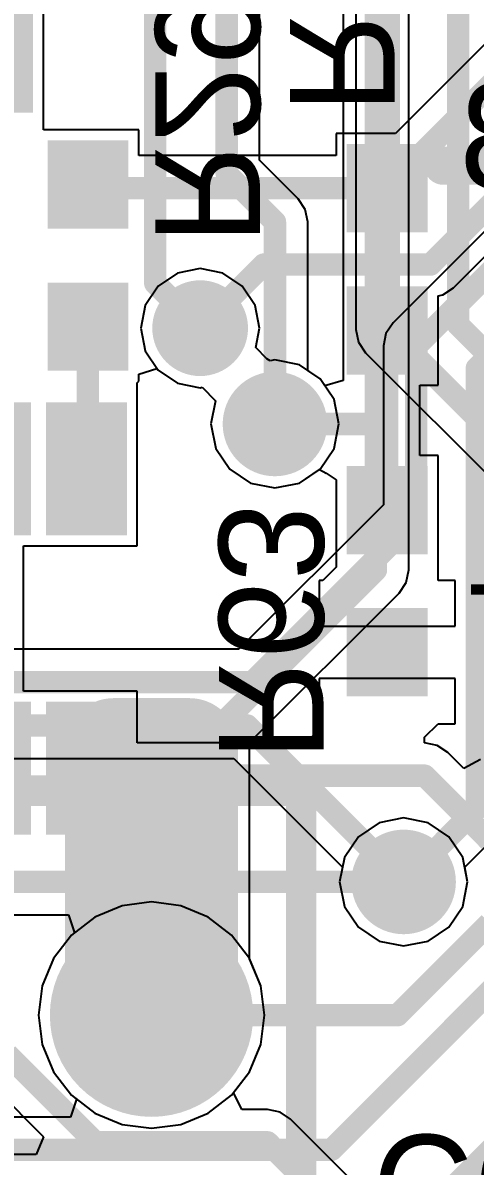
# Model space of a CAD drawing. Header units: millimetres. Extents: x 73 to 190, y 73 to 267.
# Drawn here: x 107.14 to 110.16, y 82.99 to 90.63 of the extents above; entities that cross this region are included whole.
import ezdxf

# ---------------------------------------------------------------- set-up
doc = ezdxf.new("R2010")
doc.units = ezdxf.units.MM
for name, color, linetype in [('BottomLayer', 5, 'Continuous'), ('BottomOverlay', 54, 'Continuous'), ('BottomPaste', 16, 'Continuous'), ('BottomSolder', 6, 'Continuous'), ('DrillDrawing', 1, 'Continuous'), ('MidLayer1', 16, 'Continuous'), ('MidLayer2', 76, 'Continuous'), ('MultiLayer', 9, 'Continuous'), ('TopLayer', 1, 'Continuous'), ('TopOverlay', 2, 'Continuous'), ('TopPaste', 8, 'Continuous'), ('TopSolder', 216, 'Continuous'), ('ViaHoleLayer', 16, 'Continuous')]:
    doc.layers.add(name, color=color, linetype=linetype)

msp = doc.modelspace()

# ---------------------------------------------------------------- linework, layer by layer
at = {"layer": 'BottomLayer'}
for p, q in [((107.2775, 89.96), (107.2775, 91.09)), ((110.845, 91.105), (109.63, 89.89)), ((107.2775, 89.915), (107.2775, 89.96)), ((107.2775, 89.96), (107.2775, 89.96)), ((107.915, 89.915), (107.2775, 89.915)), ((107.915, 89.7442), (107.915, 89.915)), ((109.63, 89.89), (109.235, 89.89)), ((109.235, 89.89), (109.235, 89.7442)), ((109.235, 89.7442), (107.915, 89.7442)), ((110.019, 88.86), (110.3037, 89.1446)), ((109.9479, 88.8125), (110.019, 88.86)), ((109.915, 88.8059), (109.9479, 88.8125)), ((109.915, 88.21), (109.915, 88.8059)), ((107.915, 88.2829), (108.0365, 88.3198)), ((108.0365, 88.3198), (108.0438, 88.3088)), ((108.0438, 88.3088), (108.1728, 88.2226)), ((107.905, 88.225), (107.915, 88.235)), ((107.915, 88.235), (107.915, 88.2829)), ((107.915, 88.235), (107.915, 88.235)), ((107.905, 88.165), (107.905, 88.225)), ((107.905, 87.135), (107.905, 88.165)), ((107.905, 88.165), (107.905, 88.165)), ((108.1728, 88.2226), (108.325, 88.1924)), ((108.325, 88.1924), (108.3384, 88.1951)), ((108.3384, 88.1951), (108.4282, 88.1052)), ((109.7942, 87.95), (109.7942, 88.21)), ((109.7942, 88.21), (109.915, 88.21)), ((108.4282, 88.1052), (108.3974, 87.95)), ((108.3974, 87.95), (108.4299, 87.7863)), ((109.7942, 87.74), (109.7942, 87.95)), ((108.4299, 87.7863), (108.5226, 87.6476)), ((109.915, 87.74), (109.7942, 87.74)), ((109.915, 87.01), (109.915, 87.74)), ((108.5226, 87.6476), (108.6613, 87.5549)), ((108.9886, 87.5549), (109.123, 87.6447)), ((109.123, 87.6447), (109.1666, 87.6214)), ((109.1666, 87.6214), (109.235, 87.5757)), ((108.6613, 87.5549), (108.825, 87.5224)), ((108.825, 87.5224), (108.9886, 87.5549)), ((109.235, 87.5757), (109.235, 87.01)), ((107.1442, 86.325), (107.1442, 87.135)), ((107.1442, 87.135), (107.905, 87.135)), ((109.235, 87.01), (109.235, 87.01)), ((109.235, 87.01), (109.235, 86.9938)), ((109.915, 86.904), (109.915, 87.01)), ((109.915, 87.01), (109.915, 87.01)), ((109.235, 86.9938), (109.1452, 86.904)), ((109.1452, 86.904), (109.121, 86.904)), ((109.121, 86.904), (109.121, 86.6)), ((110.029, 86.904), (109.915, 86.904)), ((110.029, 86.6), (110.029, 86.904)), ((109.121, 86.6), (110.029, 86.6)), ((107.1442, 86.165), (107.1442, 86.325)), ((110.029, 86.25), (109.121, 86.25)), ((109.121, 86.25), (109.121, 85.946)), ((110.029, 85.946), (110.029, 86.25)), ((107.905, 86.165), (107.1442, 86.165)), ((107.905, 85.8192), (107.905, 86.165)), ((109.121, 85.946), (109.121, 85.946)), ((109.121, 85.946), (109.121, 85.909)), ((109.825, 85.8562), (109.9148, 85.946)), ((109.9148, 85.946), (110.029, 85.946)), ((109.121, 85.909), (109.0312, 85.8192)), ((109.0312, 85.8192), (107.905, 85.8192)), ((109.825, 85.8192), (109.825, 85.8562)), ((109.9089, 85.8025), (109.825, 85.8192)), ((109.98, 85.755), (109.9089, 85.8025)), ((110.0875, 85.6475), (109.98, 85.755)), ((110.1995, 85.7074), (110.0875, 85.6475)), ((106.806, 84.6708), (107.4453, 84.6708)), ((107.4453, 84.6708), (107.4861, 84.5505)), ((107.4654, 84.5346), (107.3452, 84.378)), ((107.4861, 84.5505), (107.4654, 84.5346)), ((107.3452, 84.378), (107.2697, 84.1957)), ((107.2697, 84.1957), (107.2439, 84)), ((107.2439, 84), (107.2697, 83.8043)), ((107.2697, 83.8043), (107.3452, 83.622)), ((107.3452, 83.622), (107.4654, 83.4654)), ((107.4991, 83.4395), (107.4583, 83.3192)), ((107.4654, 83.4654), (107.4991, 83.4395)), ((107.4583, 83.3192), (106.5417, 83.3192))]:
    msp.add_line(p, q, dxfattribs=at)
at = {"layer": 'BottomLayer', "const_width": 0.15}
for points in [[(109.575, 89.525), (111, 90.95)], [(107.575, 89.55), (107.6, 89.525)], [(107.6, 89.525), (109.575, 89.525)], [(109.864, 89.015), (110.3491, 89.5)], [(108.325, 88.59), (108.75, 89.015)], [(108.75, 89.015), (109.864, 89.015)], [(107.575, 87.66), (107.575, 88.6)], [(109.575, 87.95), (109.575, 88.575)], [(108.825, 87.95), (109.575, 87.95)], [(109.575, 87.375), (109.575, 87.95)], [(107.565, 87.65), (107.575, 87.66)], [(107.565, 85.65), (107.615, 85.6)], [(107.615, 85.6), (109.825, 85.6)], [(109.825, 85.6), (110.26, 85.165)], [(106.806, 84.89), (109.685, 84.89)], [(109.645, 84), (110.26, 84.615)], [(109.2024, 83.1), (110.5524, 84.45)], [(108, 84), (109.645, 84)], [(108.1912, 81.025), (110.6848, 83.5186)], [(103.1, 83.1), (109.2024, 83.1)]]:
    msp.add_lwpolyline(points, dxfattribs=at)
at = {"layer": 'BottomLayer'}
for points, const_width in [([(107.5375, 89.55, 1), (107.6125, 89.55, 1)], 0.075), ([(107.5625, 89.525, 1), (107.6375, 89.525, 1)], 0.075), ([(107.5625, 89.525, 1), (107.6375, 89.525, 1)], 0.075), ([(109.5375, 89.525, 1), (109.6125, 89.525, 1)], 0.075), ([(109.5375, 89.525, 1), (109.6125, 89.525, 1)], 0.075), ([(108.7125, 89.015, 1), (108.7875, 89.015, 1)], 0.075), ([(108.7125, 89.015, 1), (108.7875, 89.015, 1)], 0.075), ([(109.8265, 89.015, 1), (109.9015, 89.015, 1)], 0.075), ([(109.8265, 89.015, 1), (109.9015, 89.015, 1)], 0.075), ([(108.2, 88.59, 1), (108.45, 88.59, 1)], 0.25), ([(107.5375, 88.6, 1), (107.6125, 88.6, 1)], 0.075), ([(108.2875, 88.59, 1), (108.3625, 88.59, 1)], 0.075), ([(109.5375, 88.575, 1), (109.6125, 88.575, 1)], 0.075), ([(108.6853, 87.95, 1), (108.9647, 87.95, 1)], 0.2794), ([(108.7875, 87.95, 1), (108.8625, 87.95, 1)], 0.075), ([(109.5375, 87.95, 1), (109.6125, 87.95, 1)], 0.075), ([(109.5375, 87.95, 1), (109.6125, 87.95, 1)], 0.075), ([(109.5375, 87.95, 1), (109.6125, 87.95, 1)], 0.075), ([(107.5275, 87.65, 1), (107.6025, 87.65, 1)], 0.075), ([(107.5375, 87.66, 1), (107.6125, 87.66, 1)], 0.075), ([(107.5375, 87.66, 1), (107.6125, 87.66, 1)], 0.075), ([(109.5375, 87.375, 1), (109.6125, 87.375, 1)], 0.075), ([(107.5275, 85.65, 1), (107.6025, 85.65, 1)], 0.075), ([(107.5775, 85.6, 1), (107.6525, 85.6, 1)], 0.075), ([(107.5775, 85.6, 1), (107.6525, 85.6, 1)], 0.075), ([(109.7875, 85.6, 1), (109.8625, 85.6, 1)], 0.075), ([(109.7875, 85.6, 1), (109.8625, 85.6, 1)], 0.075), ([(109.5452, 84.89, 1), (109.8248, 84.89, 1)], 0.2795), ([(109.6475, 84.89, 1), (109.7225, 84.89, 1)], 0.075), ([(107.6952, 84, 1), (108.3048, 84, 1)], 0.6096), ([(107.9625, 84, 1), (108.0375, 84, 1)], 0.075), ([(109.6075, 84, 1), (109.6825, 84, 1)], 0.075), ([(109.6075, 84, 1), (109.6825, 84, 1)], 0.075), ([(109.1649, 83.1, 1), (109.2399, 83.1, 1)], 0.075), ([(109.1649, 83.1, 1), (109.2399, 83.1, 1)], 0.075)]:
    msp.add_lwpolyline(points, format="xyb", close=True, dxfattribs=dict(at, const_width=const_width))
for points in [[(107.375, 89.775), (107.375, 89.325), (107.775, 89.775), (107.775, 89.325)], [(109.775, 89.3), (109.775, 89.75), (109.375, 89.3), (109.375, 89.75)], [(107.375, 88.825), (107.375, 88.375), (107.775, 88.825), (107.775, 88.375)], [(109.775, 88.35), (109.775, 88.8), (109.375, 88.35), (109.375, 88.8)], [(107.365, 87.275), (107.765, 87.275), (107.365, 88.025), (107.765, 88.025)], [(109.775, 87.15), (109.775, 87.6), (109.375, 87.15), (109.375, 87.6)], [(109.775, 86.2), (109.775, 86.65), (109.375, 86.2), (109.375, 86.65)], [(107.365, 85.275), (107.765, 85.275), (107.365, 86.025), (107.765, 86.025)]]:
    msp.add_solid(points, dxfattribs=at)
at = {"layer": 'BottomOverlay'}
for points, const_width in [([(108.275, 84.9, 1), (108.075, 84.9, 1)], 0.5), ([(107.95, 84.9, 1), (108.2, 84.9, 1)], 0.25), ([(108.15, 84.9, 1), (108.4, 84.9, 1)], 0.25)]:
    msp.add_lwpolyline(points, format="xyb", close=True, dxfattribs=dict(at, const_width=const_width))
at = {"layer": 'BottomPaste'}
for points in [[(107.425, 89.725), (107.425, 89.375), (107.725, 89.725), (107.725, 89.375)], [(109.725, 89.35), (109.725, 89.7), (109.425, 89.35), (109.425, 89.7)], [(107.425, 88.775), (107.425, 88.425), (107.725, 88.775), (107.725, 88.425)], [(109.725, 88.4), (109.725, 88.75), (109.425, 88.4), (109.425, 88.75)], [(107.415, 87.325), (107.715, 87.325), (107.415, 87.975), (107.715, 87.975)], [(109.725, 87.2), (109.725, 87.55), (109.425, 87.2), (109.425, 87.55)], [(109.725, 86.25), (109.725, 86.6), (109.425, 86.25), (109.425, 86.6)], [(107.415, 85.325), (107.715, 85.325), (107.415, 85.975), (107.715, 85.975)]]:
    msp.add_solid(points, dxfattribs=at)
at = {"layer": 'BottomSolder'}
for points, const_width in [([(108.165, 88.59, 1), (108.485, 88.59, 1)], 0.32), ([(108.6503, 87.95, 1), (108.9997, 87.95, 1)], 0.3494), ([(109.5103, 84.89, 1), (109.8597, 84.89, 1)], 0.3495), ([(107.6602, 84, 1), (108.3398, 84, 1)], 0.6796)]:
    msp.add_lwpolyline(points, format="xyb", close=True, dxfattribs=dict(at, const_width=const_width))
for points in [[(107.2075, 91.02), (106.6425, 91.02), (107.2075, 90.03), (106.6425, 90.03)], [(107.305, 89.845), (107.305, 89.255), (107.845, 89.845), (107.845, 89.255)], [(109.845, 89.23), (109.845, 89.82), (109.305, 89.23), (109.305, 89.82)], [(107.305, 88.895), (107.305, 88.305), (107.845, 88.895), (107.845, 88.305)], [(109.845, 88.28), (109.845, 88.87), (109.305, 88.28), (109.305, 88.87)], [(107.195, 88.095), (106.655, 88.095), (107.195, 87.205), (106.655, 87.205)], [(107.295, 87.205), (107.835, 87.205), (107.295, 88.095), (107.835, 88.095)], [(109.845, 87.08), (109.845, 87.67), (109.305, 87.08), (109.305, 87.67)], [(109.845, 86.13), (109.845, 86.72), (109.305, 86.13), (109.305, 86.72)], [(107.195, 86.095), (106.655, 86.095), (107.195, 85.205), (106.655, 85.205)], [(107.295, 85.205), (107.835, 85.205), (107.295, 86.095), (107.835, 86.095)]]:
    msp.add_solid(points, dxfattribs=at)
at = {"layer": 'DrillDrawing'}
for points, const_width in [([(108.275, 88.59, 1), (108.375, 88.59, 1)], 0.1), ([(108.7488, 87.95, 1), (108.9012, 87.95, 1)], 0.1524), ([(109.6087, 84.89, 1), (109.7613, 84.89, 1)], 0.1525), ([(107.7968, 84, 1), (108.2032, 84, 1)], 0.4064)]:
    msp.add_lwpolyline(points, format="xyb", close=True, dxfattribs=dict(at, const_width=const_width))
at = {"layer": 'MidLayer1'}
for p, q in [((109.3658, 91.3701), (109.3658, 88.5813)), ((108.1728, 88.9574), (108.0438, 88.8712)), ((108.325, 88.9877), (108.1728, 88.9574)), ((108.4772, 88.9574), (108.325, 88.9877)), ((108.6062, 88.8712), (108.4772, 88.9574)), ((108.0438, 88.8712), (107.9576, 88.7422)), ((108.6924, 88.7422), (108.6062, 88.8712)), ((107.9576, 88.7422), (107.9274, 88.59)), ((108.7226, 88.59), (108.6924, 88.7422)), ((107.9274, 88.59), (107.9576, 88.4378)), ((108.6967, 88.4598), (108.7226, 88.59)), ((109.3658, 88.5813), (109.3825, 88.4974)), ((108.7715, 88.385), (108.6967, 88.4598)), ((109.3825, 88.4974), (109.43, 88.4263)), ((107.9576, 88.4378), (108.0438, 88.3088)), ((108.7923, 88.3711), (108.7715, 88.385)), ((109.43, 88.4263), (111.0613, 86.795)), ((108.0438, 88.3088), (108.1728, 88.2226)), ((108.825, 88.3776), (108.7923, 88.3711)), ((108.9886, 88.3451), (108.825, 88.3776)), ((109.1274, 88.2524), (108.9886, 88.3451)), ((109.22, 88.1136), (109.1274, 88.2524)), ((108.1728, 88.2226), (108.325, 88.1924)), ((108.325, 88.1924), (108.3384, 88.1951)), ((108.3384, 88.1951), (108.4282, 88.1052)), ((108.4282, 88.1052), (108.3974, 87.95)), ((109.2526, 87.95), (109.22, 88.1136)), ((108.3974, 87.95), (108.4299, 87.7863)), ((109.22, 87.7863), (109.2526, 87.95)), ((108.4299, 87.7863), (108.5226, 87.6476)), ((109.1274, 87.6476), (109.22, 87.7863)), ((108.5226, 87.6476), (108.6613, 87.5549)), ((108.9886, 87.5549), (109.1274, 87.6476)), ((108.6613, 87.5549), (108.825, 87.5224)), ((108.825, 87.5224), (108.9886, 87.5549)), ((109.5213, 85.2852), (109.3826, 85.1924)), ((109.685, 85.3177), (109.5213, 85.2852)), ((109.8487, 85.2852), (109.685, 85.3177)), ((109.9874, 85.1924), (109.8487, 85.2852)), ((109.3826, 85.1924), (109.2898, 85.0537)), ((110.0802, 85.0537), (109.9874, 85.1924)), ((109.2898, 85.0537), (109.2573, 84.89)), ((110.1127, 84.89), (110.0802, 85.0537)), ((109.2573, 84.89), (109.2898, 84.7263)), ((110.0802, 84.7263), (110.1127, 84.89)), ((107.8043, 84.7303), (107.622, 84.6548)), ((108, 84.7561), (107.8043, 84.7303)), ((108.1957, 84.7303), (108, 84.7561)), ((108.378, 84.6548), (108.1957, 84.7303)), ((109.2898, 84.7263), (109.3826, 84.5876)), ((109.9874, 84.5876), (110.0802, 84.7263)), ((107.622, 84.6548), (107.4654, 84.5346)), ((108.5346, 84.5346), (108.378, 84.6548)), ((109.3826, 84.5876), (109.5213, 84.4948)), ((109.8487, 84.4948), (109.9874, 84.5876)), ((107.4654, 84.5346), (107.3452, 84.378)), ((108.6548, 84.378), (108.5346, 84.5346)), ((109.5213, 84.4948), (109.685, 84.4623)), ((109.685, 84.4623), (109.8487, 84.4948)), ((107.3452, 84.378), (107.2697, 84.1957)), ((108.7303, 84.1957), (108.6548, 84.378)), ((107.2697, 84.1957), (107.2439, 84)), ((108.7561, 84), (108.7303, 84.1957)), ((107.2439, 84), (107.2697, 83.8043)), ((108.7303, 83.8043), (108.7561, 84)), ((107.2697, 83.8043), (107.3452, 83.622)), ((108.6548, 83.622), (108.7303, 83.8043)), ((107.3452, 83.622), (107.4654, 83.4654)), ((108.5346, 83.4654), (108.6548, 83.622)), ((107.4654, 83.4654), (107.622, 83.3452)), ((108.378, 83.3452), (108.5346, 83.4654)), ((107.622, 83.3452), (107.8043, 83.2697)), ((108.1957, 83.2697), (108.378, 83.3452)), ((107.8043, 83.2697), (108, 83.2439)), ((108, 83.2439), (108.1957, 83.2697))]:
    msp.add_line(p, q, dxfattribs=at)
at = {"layer": 'MidLayer1', "const_width": 0.15}
for points in [[(109.585, 88.5813), (109.585, 93.06)], [(110.05, 88.6113), (110.05, 92.475)], [(109.585, 88.5813), (111.2163, 86.95)], [(110.05, 88.6113), (111.2113, 87.45)]]:
    msp.add_lwpolyline(points, dxfattribs=at)
at = {"layer": 'MidLayer1'}
for points, const_width in [([(108.2, 88.59, 1), (108.45, 88.59, 1)], 0.25), ([(109.5475, 88.5813, 1), (109.6225, 88.5813, 1)], 0.075), ([(109.5475, 88.5813, 1), (109.6225, 88.5813, 1)], 0.075), ([(110.0125, 88.6113, 1), (110.0875, 88.6113, 1)], 0.075), ([(110.0125, 88.6113, 1), (110.0875, 88.6113, 1)], 0.075), ([(108.6853, 87.95, 1), (108.9647, 87.95, 1)], 0.2794), ([(109.5452, 84.89, 1), (109.8248, 84.89, 1)], 0.2795), ([(107.6952, 84, 1), (108.3048, 84, 1)], 0.6096)]:
    msp.add_lwpolyline(points, format="xyb", close=True, dxfattribs=dict(at, const_width=const_width))
at = {"layer": 'MidLayer2'}
for p, q in [((112.0933, 91.105), (109.6144, 88.6261)), ((108.1728, 88.9574), (108.0438, 88.8712)), ((108.325, 88.9877), (108.1728, 88.9574)), ((108.4772, 88.9574), (108.325, 88.9877)), ((108.6062, 88.8712), (108.4772, 88.9574)), ((108.0438, 88.8712), (107.9576, 88.7422)), ((108.6924, 88.7422), (108.6062, 88.8712)), ((107.9576, 88.7422), (107.9274, 88.59)), ((108.7226, 88.59), (108.6924, 88.7422)), ((109.6144, 88.6261), (109.5669, 88.555)), ((107.9274, 88.59), (107.9576, 88.4378)), ((108.6967, 88.4598), (108.7226, 88.59)), ((109.5669, 88.555), (109.5502, 88.4711)), ((108.7715, 88.385), (108.6967, 88.4598)), ((109.5502, 88.4711), (109.5502, 87.4102)), ((107.9576, 88.4378), (108.0438, 88.3088)), ((108.7923, 88.3711), (108.7715, 88.385)), ((108.0438, 88.3088), (108.1728, 88.2226)), ((108.825, 88.3776), (108.7923, 88.3711)), ((108.9886, 88.3451), (108.825, 88.3776)), ((109.1274, 88.2524), (108.9886, 88.3451)), ((109.22, 88.1136), (109.1274, 88.2524)), ((108.1728, 88.2226), (108.325, 88.1924)), ((108.325, 88.1924), (108.3384, 88.1951)), ((108.3384, 88.1951), (108.4282, 88.1052)), ((108.4282, 88.1052), (108.3974, 87.95)), ((109.2526, 87.95), (109.22, 88.1136)), ((108.3974, 87.95), (108.4299, 87.7863)), ((109.22, 87.7863), (109.2526, 87.95)), ((108.4299, 87.7863), (108.5226, 87.6476)), ((109.1274, 87.6476), (109.22, 87.7863)), ((108.5226, 87.6476), (108.6613, 87.5549)), ((108.9886, 87.5549), (109.1274, 87.6476)), ((108.6613, 87.5549), (108.825, 87.5224)), ((108.825, 87.5224), (108.9886, 87.5549)), ((109.5502, 87.4102), (108.5842, 86.4442)), ((108.5842, 86.4442), (103.3097, 86.4442)), ((98.8596, 85.7158), (108.5492, 85.7158)), ((108.5492, 85.7158), (109.2768, 84.9882)), ((110.0932, 84.9882), (110.33, 85.225)), ((109.2768, 84.9882), (109.2573, 84.89)), ((110.1127, 84.89), (110.0932, 84.9882)), ((109.2573, 84.89), (109.2898, 84.7263)), ((110.0802, 84.7263), (110.1127, 84.89)), ((107.8043, 84.7303), (107.622, 84.6548)), ((108, 84.7561), (107.8043, 84.7303)), ((108.1957, 84.7303), (108, 84.7561)), ((108.378, 84.6548), (108.1957, 84.7303)), ((109.2898, 84.7263), (109.3826, 84.5876)), ((109.9874, 84.5876), (110.0802, 84.7263)), ((107.622, 84.6548), (107.4654, 84.5346)), ((108.5346, 84.5346), (108.378, 84.6548)), ((109.3826, 84.5876), (109.5213, 84.4948)), ((109.8487, 84.4948), (109.9874, 84.5876)), ((107.4654, 84.5346), (107.3452, 84.378)), ((108.6548, 84.378), (108.5346, 84.5346)), ((109.5213, 84.4948), (109.685, 84.4623)), ((109.685, 84.4623), (109.8487, 84.4948)), ((107.3452, 84.378), (107.2697, 84.1957)), ((108.7303, 84.1957), (108.6548, 84.378)), ((107.2697, 84.1957), (107.2439, 84)), ((108.7561, 84), (108.7303, 84.1957)), ((107.2439, 84), (107.2697, 83.8043)), ((108.7303, 83.8043), (108.7561, 84)), ((107.2697, 83.8043), (107.3452, 83.622)), ((108.6548, 83.622), (108.7303, 83.8043)), ((107.3452, 83.622), (107.4654, 83.4654)), ((108.5346, 83.4654), (108.6548, 83.622)), ((107.4654, 83.4654), (107.622, 83.3452)), ((108.378, 83.3452), (108.5346, 83.4654)), ((107.622, 83.3452), (107.8043, 83.2697)), ((108.1957, 83.2697), (108.378, 83.3452)), ((107.8043, 83.2697), (108, 83.2439)), ((108, 83.2439), (108.1957, 83.2697))]:
    msp.add_line(p, q, dxfattribs=at)
at = {"layer": 'MidLayer2', "const_width": 0.15}
for points in [[(109.7694, 88.4711), (112.2483, 90.95)], [(110.175, 88.3242), (112.3008, 90.45)], [(109.7694, 87.3194), (109.7694, 88.4711)], [(110.175, 85.38), (110.175, 88.3242)], [(108.675, 86.225), (109.7694, 87.3194)], [(93.0588, 86.225), (108.675, 86.225)], [(98.7688, 85.935), (108.64, 85.935)], [(108.64, 85.935), (109.685, 84.89)], [(109.685, 84.89), (110.175, 85.38)]]:
    msp.add_lwpolyline(points, dxfattribs=at)
at = {"layer": 'MidLayer2'}
for points, const_width in [([(108.2, 88.59, 1), (108.45, 88.59, 1)], 0.25), ([(109.7319, 88.4711, 1), (109.8069, 88.4711, 1)], 0.075), ([(109.7319, 88.4711, 1), (109.8069, 88.4711, 1)], 0.075), ([(110.1375, 88.3242, 1), (110.2125, 88.3242, 1)], 0.075), ([(110.1375, 88.3242, 1), (110.2125, 88.3242, 1)], 0.075), ([(108.6853, 87.95, 1), (108.9647, 87.95, 1)], 0.2794), ([(109.7319, 87.3194, 1), (109.8069, 87.3194, 1)], 0.075), ([(109.7319, 87.3194, 1), (109.8069, 87.3194, 1)], 0.075), ([(108.6375, 86.225, 1), (108.7125, 86.225, 1)], 0.075), ([(108.6375, 86.225, 1), (108.7125, 86.225, 1)], 0.075), ([(108.6025, 85.935, 1), (108.6775, 85.935, 1)], 0.075), ([(108.6025, 85.935, 1), (108.6775, 85.935, 1)], 0.075), ([(110.1375, 85.38, 1), (110.2125, 85.38, 1)], 0.075), ([(110.1375, 85.38, 1), (110.2125, 85.38, 1)], 0.075), ([(109.5452, 84.89, 1), (109.8248, 84.89, 1)], 0.2795), ([(109.6475, 84.89, 1), (109.7225, 84.89, 1)], 0.075), ([(109.6475, 84.89, 1), (109.7225, 84.89, 1)], 0.075), ([(107.6952, 84, 1), (108.3048, 84, 1)], 0.6096)]:
    msp.add_lwpolyline(points, format="xyb", close=True, dxfattribs=dict(at, const_width=const_width))
at = {"layer": 'MultiLayer'}
for points, const_width in [([(108.2, 88.59, 1), (108.45, 88.59, 1)], 0.25), ([(108.6853, 87.95, 1), (108.9647, 87.95, 1)], 0.2794), ([(109.5452, 84.89, 1), (109.8248, 84.89, 1)], 0.2795), ([(107.6952, 84, 1), (108.3048, 84, 1)], 0.6096)]:
    msp.add_lwpolyline(points, format="xyb", close=True, dxfattribs=dict(at, const_width=const_width))
at = {"layer": 'TopLayer'}
for p, q in [((108.7216, 89.7134), (108.7216, 91.3786)), ((109.2808, 91.05), (109.2808, 88.2415)), ((109.7192, 86.975), (109.7192, 90.9592)), ((108.98, 89.455), (108.7216, 89.7134)), ((109.0275, 89.3839), (108.98, 89.455)), ((109.0442, 89.3), (109.0275, 89.3839)), ((109.0442, 88.3079), (109.0442, 89.3)), ((109.1274, 88.2524), (109.0442, 88.3079)), ((109.1593, 88.2046), (109.1274, 88.2524)), ((109.2808, 88.2415), (109.1593, 88.2046)), ((109.7025, 86.8911), (109.7192, 86.975)), ((109.655, 86.82), (109.7025, 86.8911)), ((108.6513, 85.8162), (109.655, 86.82)), ((108.6557, 85.794), (108.6513, 85.8162)), ((108.6557, 84.3758), (108.6557, 85.794)), ((109.5213, 85.2852), (109.3826, 85.1924)), ((109.685, 85.3177), (109.5213, 85.2852)), ((109.8487, 85.2852), (109.685, 85.3177)), ((109.9874, 85.1924), (109.8487, 85.2852)), ((109.3826, 85.1924), (109.2898, 85.0537)), ((110.0802, 85.0537), (109.9874, 85.1924)), ((109.2898, 85.0537), (109.2573, 84.89)), ((110.1127, 84.89), (110.0802, 85.0537)), ((109.2573, 84.89), (109.2898, 84.7263)), ((110.0802, 84.7263), (110.1127, 84.89)), ((109.2898, 84.7263), (109.3826, 84.5876)), ((109.9874, 84.5876), (110.0802, 84.7263)), ((109.3826, 84.5876), (109.5213, 84.4948)), ((109.8487, 84.4948), (109.9874, 84.5876)), ((109.5213, 84.4948), (109.685, 84.4623)), ((109.685, 84.4623), (109.8487, 84.4948)), ((108.7303, 84.1957), (108.6557, 84.3758)), ((108.7561, 84), (108.7303, 84.1957)), ((108.7303, 83.8043), (108.7561, 84)), ((108.6548, 83.622), (108.7303, 83.8043)), ((106.8805, 83.5845), (107.2785, 83.1865)), ((108.5482, 83.4831), (108.6548, 83.622)), ((108.6044, 83.3692), (108.5482, 83.4831)), ((108.775, 83.3692), (108.6044, 83.3692)), ((108.8589, 83.3525), (108.775, 83.3692)), ((108.93, 83.305), (108.8589, 83.3525)), ((110.23, 82.005), (108.93, 83.305)), ((107.2785, 83.1865), (107.2298, 83.0692)), ((107.2298, 83.0692), (103.2408, 83.0692))]:
    msp.add_line(p, q, dxfattribs=at)
for points, const_width in [([(108.5024, 89.6226), (108.5024, 96.3532)], 0.15), ([(108.025, 88.89), (108.025, 91.525)], 0.15), ([(109.5, 86.975), (109.5, 91.05)], 0.15), ([(109.95, 89.675), (111.2, 89.675)], 0.254), ([(108.5024, 89.6226), (108.825, 89.3)], 0.15), ([(108.825, 87.95), (108.825, 89.3)], 0.15), ([(108.025, 88.89), (108.325, 88.59)], 0.15), ([(108.125, 85.6), (109.5, 86.975)], 0.15), ([(107.0355, 83.7395), (107.625, 83.15)], 0.15), ([(107.625, 83.15), (108.775, 83.15)], 0.15), ([(108.775, 83.15), (110.075, 81.85)], 0.15)]:
    msp.add_lwpolyline(points, dxfattribs=dict(at, const_width=const_width))
for points, const_width in [([(109.8865, 89.675, 1), (110.0135, 89.675, 1)], 0.127), ([(108.4649, 89.6226, 1), (108.5399, 89.6226, 1)], 0.075), ([(108.4649, 89.6226, 1), (108.5399, 89.6226, 1)], 0.075), ([(108.7875, 89.3, 1), (108.8625, 89.3, 1)], 0.075), ([(108.7875, 89.3, 1), (108.8625, 89.3, 1)], 0.075), ([(107.9875, 88.89, 1), (108.0625, 88.89, 1)], 0.075), ([(107.9875, 88.89, 1), (108.0625, 88.89, 1)], 0.075), ([(108.2, 88.59, 1), (108.45, 88.59, 1)], 0.25), ([(108.2875, 88.59, 1), (108.3625, 88.59, 1)], 0.075), ([(108.6853, 87.95, 1), (108.9647, 87.95, 1)], 0.2794), ([(108.7875, 87.95, 1), (108.8625, 87.95, 1)], 0.075), ([(109.4625, 86.975, 1), (109.5375, 86.975, 1)], 0.075), ([(109.4625, 86.975, 1), (109.5375, 86.975, 1)], 0.075), ([(107.619, 85.794, 1), (107.873, 85.794, 1)], 0.254), ([(108.127, 85.794, 1), (108.381, 85.794, 1)], 0.254), ([(108.0875, 85.6, 1), (108.1625, 85.6, 1)], 0.075), ([(109.5452, 84.89, 1), (109.8248, 84.89, 1)], 0.2795), ([(107.6952, 84, 1), (108.3048, 84, 1)], 0.6096), ([(107.619, 84.016, 1), (107.873, 84.016, 1)], 0.254), ([(108.127, 84.016, 1), (108.381, 84.016, 1)], 0.254), ([(107.5875, 83.15, 1), (107.6625, 83.15, 1)], 0.075), ([(107.5875, 83.15, 1), (107.6625, 83.15, 1)], 0.075), ([(108.7375, 83.15, 1), (108.8125, 83.15, 1)], 0.075), ([(108.7375, 83.15, 1), (108.8125, 83.15, 1)], 0.075)]:
    msp.add_lwpolyline(points, format="xyb", close=True, dxfattribs=dict(at, const_width=const_width))
for points in [[(108.254, 83.762), (108.254, 86.048), (107.746, 83.762), (107.746, 86.048)], [(108.508, 84.016), (108.508, 85.794), (107.492, 84.016), (107.492, 85.794)]]:
    msp.add_solid(points, dxfattribs=at)
at = {"layer": 'TopOverlay', "const_width": 0.2032}
for points in [[(103, 85.5), (109, 85.5)], [(109, 80.5), (109, 85.5)]]:
    msp.add_lwpolyline(points, dxfattribs=at)
at = {"layer": 'TopOverlay', "const_width": 0.1016}
msp.add_lwpolyline([(108.9492, 85.5, 1), (109.0508, 85.5, 1)], format="xyb", close=True, dxfattribs=at)
msp.add_lwpolyline([(108.9492, 85.5, 1), (109.0508, 85.5, 1)], format="xyb", close=True, dxfattribs=at)
at = {"layer": 'TopPaste', "const_width": 0.204}
for points in [[(107.644, 85.794, 1), (107.848, 85.794, 1)], [(108.152, 85.794, 1), (108.356, 85.794, 1)], [(107.644, 84.016, 1), (107.848, 84.016, 1)], [(108.152, 84.016, 1), (108.356, 84.016, 1)]]:
    msp.add_lwpolyline(points, format="xyb", close=True, dxfattribs=at)
at = {"layer": 'TopPaste'}
for points in [[(108.254, 83.812), (108.254, 85.998), (107.746, 83.812), (107.746, 85.998)], [(108.458, 84.016), (108.458, 85.794), (107.542, 84.016), (107.542, 85.794)]]:
    msp.add_solid(points, dxfattribs=at)
at = {"layer": 'TopSolder'}
for points, const_width in [([(108.165, 88.59, 1), (108.485, 88.59, 1)], 0.32), ([(108.6503, 87.95, 1), (108.9997, 87.95, 1)], 0.3494), ([(107.584, 85.794, 1), (107.908, 85.794, 1)], 0.324), ([(108.092, 85.794, 1), (108.416, 85.794, 1)], 0.324), ([(109.5103, 84.89, 1), (109.8597, 84.89, 1)], 0.3495), ([(107.6602, 84, 1), (108.3398, 84, 1)], 0.6796), ([(107.584, 84.016, 1), (107.908, 84.016, 1)], 0.324), ([(108.092, 84.016, 1), (108.416, 84.016, 1)], 0.324)]:
    msp.add_lwpolyline(points, format="xyb", close=True, dxfattribs=dict(at, const_width=const_width))
for points in [[(108.254, 83.692), (108.254, 86.118), (107.746, 83.692), (107.746, 86.118)], [(108.578, 84.016), (108.578, 85.794), (107.422, 84.016), (107.422, 85.794)]]:
    msp.add_solid(points, dxfattribs=at)
at = {"layer": 'ViaHoleLayer'}
for points, const_width in [([(108.275, 88.59, 1), (108.375, 88.59, 1)], 0.1), ([(108.7488, 87.95, 1), (108.9012, 87.95, 1)], 0.1524), ([(109.6087, 84.89, 1), (109.7613, 84.89, 1)], 0.1525), ([(107.7968, 84, 1), (108.2032, 84, 1)], 0.4064)]:
    msp.add_lwpolyline(points, format="xyb", close=True, dxfattribs=dict(at, const_width=const_width))

# ---------------------------------------------------------------- texts
at = {"layer": 'BottomOverlay', "text_generation_flag": 2}
for s, rotation, p in [('R62', 270, (108.925, 90.025)), ('R29', 270, (108.025, 89.15)), ('C33', 360, (111.775, 89.525)), ('R63', 270, (108.45, 85.7)), ('C34', 360, (111.825, 86.65))]:
    msp.add_text(s, height=0.7, rotation=rotation, dxfattribs=at).set_placement(p)
at = {"layer": 'TopOverlay'}
msp.add_text('C6', height=0.7, rotation=360, dxfattribs=at).set_placement((109.475, 82.5))

doc.saveas('drawing.dxf')
